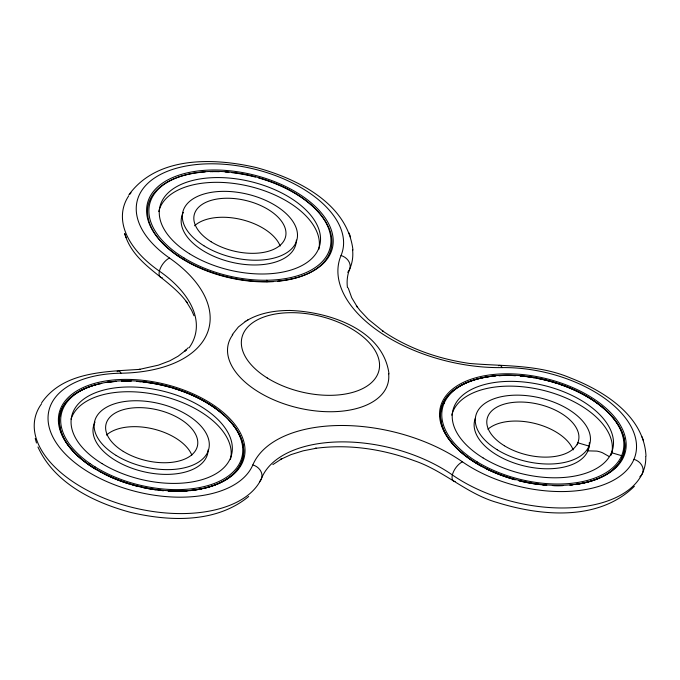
<?xml version="1.0" encoding="UTF-8"?>
<svg xmlns="http://www.w3.org/2000/svg" width="680" height="680" viewBox="0 0 680 680"><rect width="100%" height="100%" fill="white"/><g stroke="black" fill="none" stroke-linecap="round" stroke-linejoin="round"><path stroke-width="1.02" d="M266.976 281.834L266.866 280.194M577.32 444.796L577.804 442.79L589.033 446.097L587.894 450.857L596.853 451.103A23.604 19.576 22.8 0 1 602.471 452.752L609.093 456.492M610.818 455.558L611.507 452.702L622.744 456.008L622.26 458.006M212.373 171.641L212.942 171.377M128.843 194.93C157.004 155.626 214.498 157.76 256.64 167.654C297.135 178.67 347.454 203.405 352.971 250.104M232.237 334.696L238.391 326.961L245.862 321.173M41.658 402.773C63.461 371.254 105.986 371.714 140.139 369.333L138.975 369.495L158.363 365.16L169.83 360.8L178.16 356.184L186.26 349.86L184.9 351.126L188.131 347.786M634.38 486.293C598.748 521.415 541.306 516.239 497.275 502.546C466.879 494.02 443.912 470.679 414.188 460.683C382.755 449.046 348.508 443.827 315.154 448.4L316.327 448.239L303.178 450.823L291.014 454.614L280.304 459.527L281.834 458.737L272.867 464.601M248.684 496.46C216.138 523.396 169.269 521.5 130.398 512.346C93.831 502.41 54.383 483.302 37.944 446.989M247.409 320.229C259.207 313.37 273.046 310.837 286.543 310.497M245.098 321.631L248.149 319.778M289.697 310.462C328.38 311.661 383.231 329.214 389.002 373.906M286.11 310.497L290.096 310.462M646 456.034C643.986 416.16 604.375 391.187 570.826 378.114C538.679 364.293 503.463 366.384 469.472 363.443C438.617 358.998 408.289 348.543 382.466 330.854L383.418 331.517L368.228 319.226L359.907 310.335L356.354 305.694L357.349 307.079L351.747 297.798L348.202 287.971M126.14 237.583L124.686 233.58C133.969 265.701 168.886 277.27 187.136 302.634L186.142 301.249L191.743 310.53L194.004 315.767M642.056 436.806L643.51 440.81M349.095 233.01L350.548 237.014M36.49 442.986L35.224 438.456M388.637 373.779A82.212 45.492 13.5 0 1 295.987 407.379A82.212 45.492 13.5 0 1 232.849 334.611M455.175 481.508A11.747 5.635 -55.2 0 1 452.923 473.085A11.747 5.635 -55.2 0 1 462.46 461.831A105.68 58.48 13.5 0 0 595.587 487.313A105.68 58.48 13.5 0 0 625.039 417.384A105.68 58.48 13.5 0 0 502.146 367.608A129.166 71.477 13.5 0 1 378.565 331.262A129.166 71.477 13.5 0 1 341.028 255.519A105.689 58.489 13.5 0 0 209.185 163.812A105.689 58.489 13.5 0 0 169.498 258.034A11.747 5.635 -55.2 0 0 159.962 269.288A11.747 5.635 -55.2 0 0 162.214 277.712M645.745 456.442A117.444 64.991 13.5 0 1 577.923 507.246A117.444 64.991 13.5 0 1 452.353 474.929A117.444 64.991 13.5 0 0 261.774 477.734A117.444 64.991 13.5 0 1 116.322 502.75A117.444 64.991 13.5 0 1 41.608 403.716M462.451 461.839A129.166 71.477 13.5 0 0 338.878 425.51A129.166 71.477 13.5 0 0 252.841 464.925A11.747 9.741 22.8 0 1 259.471 481.738M633.981 459.306A11.747 9.741 22.8 0 1 642.659 467.202A11.747 9.741 22.8 0 1 639.846 476.79M252.824 464.916A105.689 58.489 13.5 0 1 81.311 467.44A105.689 58.489 13.5 0 1 120.989 373.209A11.747 4.106 89.2 0 0 117.105 371.756M169.49 258.043A129.166 71.477 13.5 0 1 207.026 333.786A129.166 71.477 13.5 0 1 120.989 373.201M189.082 347.82A117.444 64.991 13.5 0 0 159.392 271.133A117.444 64.991 13.5 0 1 128.673 195.925M352.563 249.738A117.444 64.991 13.5 0 1 349.971 268.328A117.444 64.991 13.5 0 0 347.454 287.615M129.804 194.31A117.444 64.991 13.5 0 1 131.019 192.72M341.02 255.51A11.747 9.741 22.8 0 1 347.667 272.323M498.652 365.772A11.747 4.106 89.2 0 1 502.146 367.6M229.202 420.385A93.951 51.995 13.5 0 1 168.138 491.002M163.498 490.662A93.951 51.995 13.5 0 1 132.643 484.942M128.979 483.863A93.951 51.995 13.5 0 1 60.554 429.913A93.951 51.995 13.5 0 1 101.397 383.452M107.049 382.432A93.951 51.995 13.5 0 1 115.931 381.421M122.085 381.098A93.951 51.995 13.5 0 1 131.138 381.115M136.671 381.403A93.951 51.995 13.5 0 1 224.408 415.675M173 388.084A94.002 52.02 13.5 0 1 241.918 440.546A94.002 52.02 13.5 0 1 205.793 487.883M201.883 488.792A94.002 52.02 13.5 0 1 190.128 490.603M187.238 490.866A94.002 52.02 13.5 0 1 168.394 491.028M163.421 490.671A94.002 52.02 13.5 0 1 159.256 490.246M155.907 489.821A94.002 52.02 13.5 0 1 143.327 487.619M138.406 486.481A94.002 52.02 13.5 0 1 104.15 473.883M101.116 472.302A94.002 52.02 13.5 0 1 100.121 471.758M95.276 468.962A94.002 52.02 13.5 0 1 96.127 384.668M99.841 383.75A94.002 52.02 13.5 0 1 101.745 383.341M106.36 382.5A94.002 52.02 13.5 0 1 115.999 381.378M121.397 381.08A94.002 52.02 13.5 0 1 130.917 381.072M138.219 381.48A94.002 52.02 13.5 0 1 140.675 381.701M143.964 382.05A94.002 52.02 13.5 0 1 169.737 387.132M88.901 464.814A1.173 0.561 -55.2 0 1 89.913 463.505M258.561 177.939A94.002 52.02 13.5 0 1 331.33 235.926A94.002 52.02 13.5 0 1 277.822 281.282M273.555 281.622A94.002 52.02 13.5 0 1 154.062 232.416A94.002 52.02 13.5 0 1 205.131 171.938M210.094 171.691A94.002 52.02 13.5 0 1 219.283 171.7M225.148 172.006A94.002 52.02 13.5 0 1 228.905 172.329M231.871 172.635A94.002 52.02 13.5 0 1 255.365 177.064M520.302 375.989A93.951 51.995 13.5 0 1 620.321 428.578A93.951 51.995 13.5 0 1 576.096 484.389M573.172 484.772A93.951 51.995 13.5 0 1 570.188 485.087M563.057 485.546A93.951 51.995 13.5 0 1 552.364 485.537M546.822 485.231A93.951 51.995 13.5 0 1 518.729 480.658M515.024 479.68A93.951 51.995 13.5 0 1 485.86 468.554M481.227 466.114A93.951 51.995 13.5 0 1 489.166 376.677M492.09 376.295A93.951 51.995 13.5 0 1 495.074 375.98M499.12 375.675A93.951 51.995 13.5 0 1 515.661 375.657M558.96 384.022A94.002 52.02 13.5 0 1 624.385 440.487A94.002 52.02 13.5 0 1 575.255 484.517M572.245 484.891A94.002 52.02 13.5 0 1 569.959 485.12M562.938 485.562A94.002 52.02 13.5 0 1 553.554 485.596M546.567 485.231A94.002 52.02 13.5 0 1 542.649 484.883M539.495 484.534A94.002 52.02 13.5 0 1 519.053 480.76M515.304 479.783A94.002 52.02 13.5 0 1 440.971 421.438A94.002 52.02 13.5 0 1 495.66 375.887M498.704 375.657A94.002 52.02 13.5 0 1 515.329 375.606M520.217 375.947A94.002 52.02 13.5 0 1 524.314 376.354M527.408 376.728A94.002 52.02 13.5 0 1 534.25 377.774M538.807 378.632A94.002 52.02 13.5 0 1 556.036 383.07M621.622 455.677A1.173 0.977 22.8 0 1 622.514 456.96M451.775 415.183A82.212 45.492 13.5 0 1 542.733 390.201A82.212 45.492 13.5 0 1 611.541 454.002M589.288 442.671A58.718 32.495 13.5 0 1 526.252 466.421A58.718 32.495 13.5 0 1 475.541 417.826M487.917 429.225A46.98 25.993 13.5 0 1 534.565 423.376A46.98 25.993 13.5 0 1 573.163 449.905M442.748 404.107A1.173 0.977 22.8 0 1 444.1 403.486M71.052 419.203A82.212 45.492 13.5 0 1 162.979 396.151A82.212 45.492 13.5 0 1 230.401 459.561M208.156 449.794A58.718 32.495 13.5 0 1 142.494 471.427A58.718 32.495 13.5 0 1 95.03 422.076M106.496 435.072A46.98 25.993 13.5 0 1 152.779 428.833A46.98 25.993 13.5 0 1 191.837 455.098M213.503 406.878A1.173 0.561 -55.2 0 1 214.055 407.473M158.763 211.59A82.212 45.492 13.5 0 1 248.948 186.201A82.212 45.492 13.5 0 1 318.75 249.492M296.361 240.082A58.718 32.495 13.5 0 1 230.673 262.012A58.718 32.495 13.5 0 1 183.379 212.373M194.556 225.785A46.98 25.993 13.5 0 1 241.136 219.47A46.98 25.993 13.5 0 1 280.177 246.05M267.249 377.969A70.465 38.998 13.5 0 0 378.769 371.186A70.465 38.998 13.5 0 0 285.302 312.859A70.465 38.998 13.5 0 0 267.249 377.969M91.672 466.454A95.132 52.64 13.5 0 0 243.593 459.587A95.132 52.64 13.5 0 0 119.85 379.534A95.132 52.64 13.5 0 0 91.672 466.454M178.185 255.935A95.132 52.64 13.5 0 0 331.373 251.371A95.132 52.64 13.5 0 0 210.145 170.051A95.132 52.64 13.5 0 0 178.185 255.935M474.546 461.933A95.132 52.64 13.5 0 0 625.107 452.778A95.132 52.64 13.5 0 0 498.933 374.034A95.132 52.64 13.5 0 0 474.546 461.933M497.258 449.794A58.718 32.495 13.5 0 0 589.875 443.623A58.718 32.495 13.5 0 0 511.454 395.326A58.718 32.495 13.5 0 0 497.258 449.794M504.373 445.748A46.98 25.993 13.5 0 0 578.467 440.818A46.98 25.993 13.5 0 0 515.737 402.177A46.98 25.993 13.5 0 0 504.373 445.748M483.012 457.878A82.212 45.492 13.5 0 0 612.68 449.242A82.212 45.492 13.5 0 0 502.885 381.616A82.212 45.492 13.5 0 0 483.012 457.878M477.309 461.992A92.82 51.365 13.5 0 0 623.084 451.248A92.82 51.365 13.5 0 0 498.091 375.479A92.82 51.365 13.5 0 0 477.309 461.992M116.153 455.438A58.718 32.495 13.5 0 0 208.726 449.2A58.718 32.495 13.5 0 0 130.237 400.936A58.718 32.495 13.5 0 0 116.153 455.438M123.267 451.392A46.98 25.993 13.5 0 0 197.327 446.403A46.98 25.993 13.5 0 0 134.53 407.787A46.98 25.993 13.5 0 0 123.267 451.392M101.932 463.539A82.212 45.492 13.5 0 0 231.54 454.801A82.212 45.492 13.5 0 0 121.644 387.234A82.212 45.492 13.5 0 0 101.932 463.539M95.132 466.939A92.82 51.365 13.5 0 0 241.791 457.598A92.82 51.365 13.5 0 0 118.26 381.004A92.82 51.365 13.5 0 0 95.132 466.939M203.881 245.744A58.718 32.495 13.5 0 0 296.837 240.117A58.718 32.495 13.5 0 0 218.986 191.496A58.718 32.495 13.5 0 0 203.881 245.744M211.089 241.749A46.98 25.993 13.5 0 0 285.447 237.252A46.98 25.993 13.5 0 0 223.167 198.356A46.98 25.993 13.5 0 0 211.089 241.749M189.474 253.725A82.212 45.492 13.5 0 0 319.608 245.854A82.212 45.492 13.5 0 0 210.621 177.778A82.212 45.492 13.5 0 0 189.474 253.725M184.017 257.992A92.82 51.365 13.5 0 0 330.106 247.732A92.82 51.365 13.5 0 0 205.606 171.683A92.82 51.365 13.5 0 0 184.017 257.992"/></g></svg>
